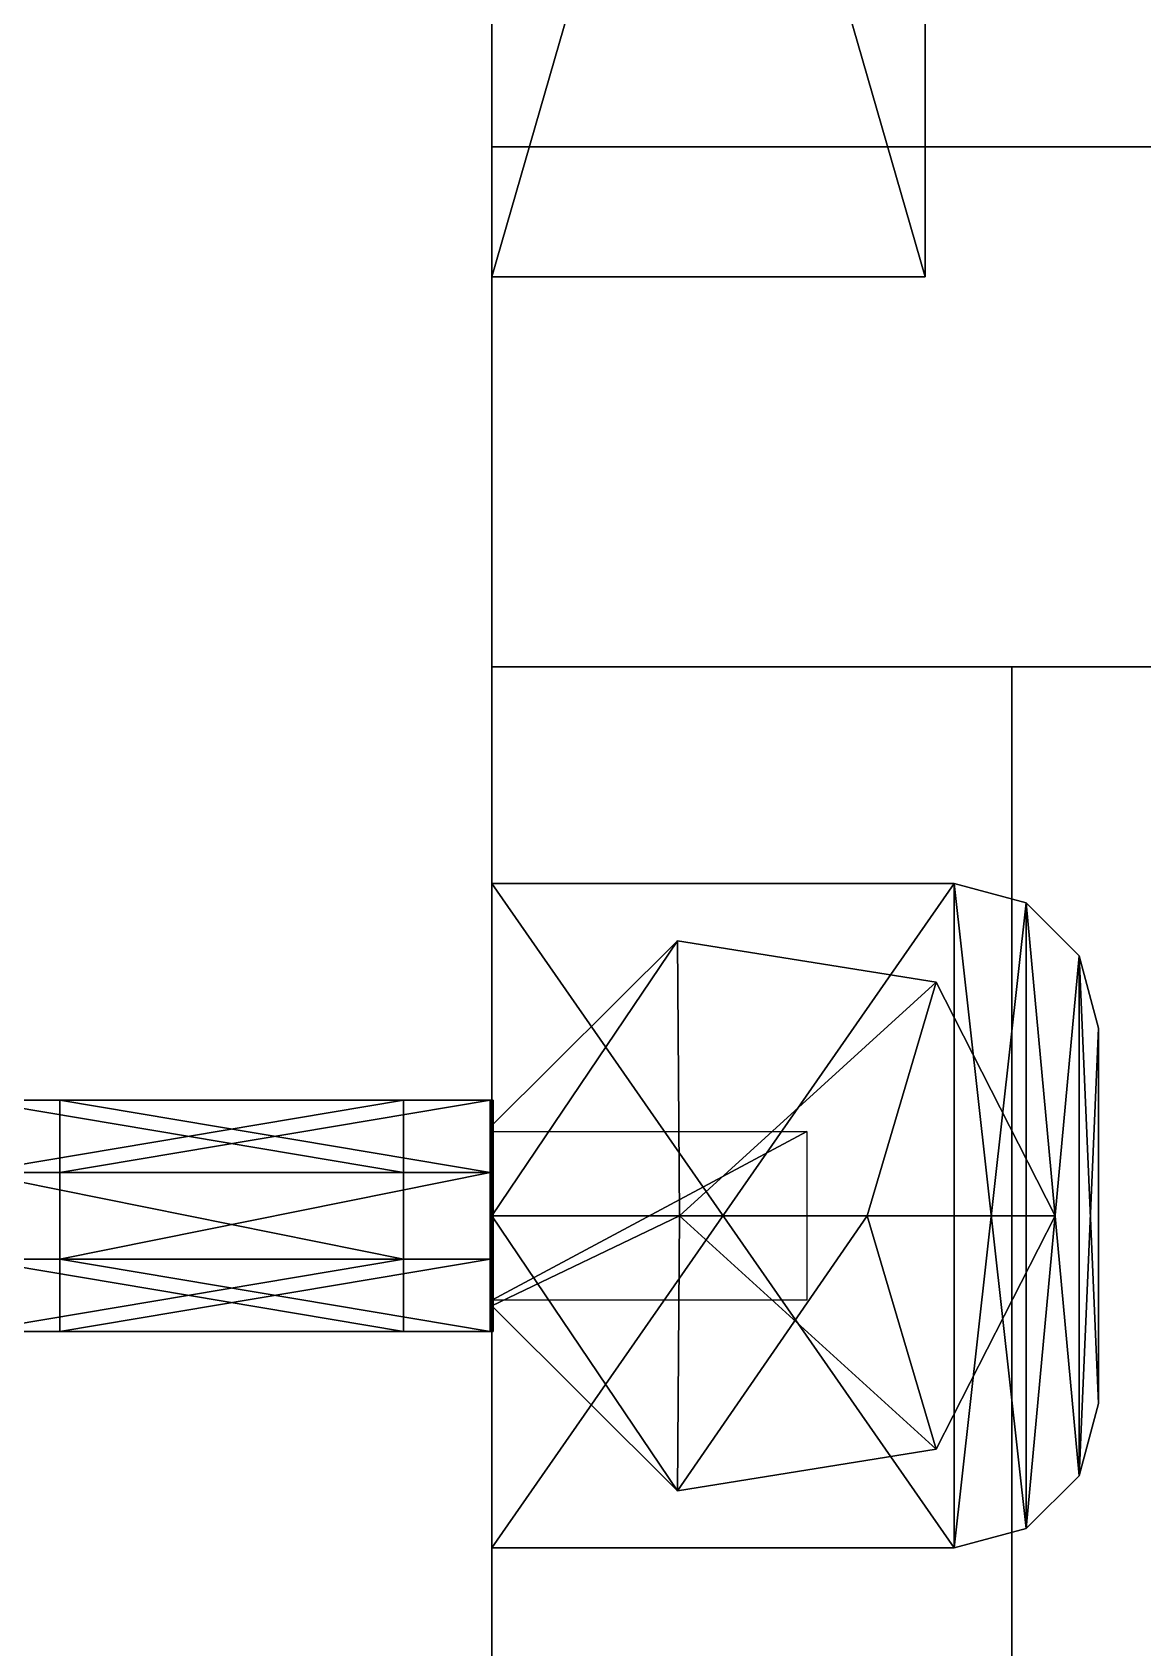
# Model space of a CAD drawing. Extents: x -100 to 4856, y -100 to 4830.
# Drawn here: x 2628.6 to 2667, y 468 to 524 of the extents above; entities that cross this region are included whole.
import ezdxf

# ---------------------------------------------------------------- set-up
doc = ezdxf.new("R2010")
doc.units = 0
for name, color, linetype in [('LAYER0', 7, 'CONTINUOUS'), ('LAYER1116', 253, 'CONTINUOUS'), ('LAYER1118', 253, 'CONTINUOUS'), ('LAYER1120', 253, 'CONTINUOUS'), ('LAYER1122', 253, 'CONTINUOUS'), ('LAYER1124', 253, 'CONTINUOUS'), ('LAYER1181', 7, 'CONTINUOUS'), ('LAYER1182', 7, 'CONTINUOUS'), ('LAYER1183', 254, 'CONTINUOUS'), ('LAYER1201', 254, 'CONTINUOUS'), ('LAYER836', 7, 'CONTINUOUS'), ('LAYER839', 7, 'CONTINUOUS'), ('LAYER842', 7, 'CONTINUOUS'), ('LAYER853', 7, 'CONTINUOUS'), ('LAYER888', 7, 'CONTINUOUS'), ('LAYER889', 7, 'CONTINUOUS')]:
    doc.layers.add(name, color=color, linetype=linetype)

msp = doc.modelspace()

# ---------------------------------------------------------------- linework, layer by layer
at = {"layer": 'LAYER0', "invisible_edges": 1}
for points in [[(4856, 4830, -5), (-100, -100, -5), (-100, 4830, -5), (4856, 4830, -5)], [(-100, -100, -5), (4856, 4830, -5), (4856, -100, -5), (-100, -100, -5)], [(4856, -100), (-100, 4830), (-100, -100), (4856, -100)], [(-100, 4830), (4856, -100), (4856, 4830), (-100, 4830)]]:
    msp.add_3dface(points, dxfattribs=at)
at = {"layer": 'LAYER1116'}
for points in [[(2644.5, 567.5, 176.2174), (2659.5, 567.5, 176.2174), (2644.5, 515.5, 176.2174), (2644.5, 567.5, 176.2174)], [(2644.5, 515.5, 176.2174), (2659.5, 567.5, 176.2174), (2659.5, 515.5, 176.2174), (2644.5, 515.5, 176.2174)], [(2644.5, 515.5, 189.7826), (2659.5, 515.5, 189.7826), (2644.5, 567.5, 189.7826), (2644.5, 515.5, 189.7826)], [(2644.5, 567.5, 189.7826), (2659.5, 515.5, 189.7826), (2659.5, 567.5, 189.7826), (2644.5, 567.5, 189.7826)], [(2659.5, 567.5, 176.2174), (2659.5, 567.5, 189.7826), (2659.5, 515.5, 176.2174), (2659.5, 567.5, 176.2174)], [(2659.5, 515.5, 176.2174), (2659.5, 567.5, 189.7826), (2659.5, 515.5, 189.7826), (2659.5, 515.5, 176.2174)], [(2644.5, 515.5, 176.2174), (2659.5, 515.5, 176.2174), (2644.5, 515.5, 189.7826), (2644.5, 515.5, 176.2174)], [(2644.5, 515.5, 189.7826), (2659.5, 515.5, 176.2174), (2659.5, 515.5, 189.7826), (2644.5, 515.5, 189.7826)]]:
    msp.add_3dface(points, dxfattribs=at)
at = {"layer": 'LAYER1118'}
for points in [[(2644.5, 567.5, 739.7174), (2659.5, 567.5, 739.7174), (2644.5, 515.5, 739.7174), (2644.5, 567.5, 739.7174)], [(2644.5, 515.5, 739.7174), (2659.5, 567.5, 739.7174), (2659.5, 515.5, 739.7174), (2644.5, 515.5, 739.7174)], [(2644.5, 515.5, 753.2826), (2659.5, 515.5, 753.2826), (2644.5, 567.5, 753.2826), (2644.5, 515.5, 753.2826)], [(2644.5, 567.5, 753.2826), (2659.5, 515.5, 753.2826), (2659.5, 567.5, 753.2826), (2644.5, 567.5, 753.2826)], [(2659.5, 567.5, 739.7174), (2659.5, 567.5, 753.2826), (2659.5, 515.5, 739.7174), (2659.5, 567.5, 739.7174)], [(2659.5, 515.5, 739.7174), (2659.5, 567.5, 753.2826), (2659.5, 515.5, 753.2826), (2659.5, 515.5, 739.7174)], [(2644.5, 515.5, 739.7174), (2659.5, 515.5, 739.7174), (2644.5, 515.5, 753.2826), (2644.5, 515.5, 739.7174)], [(2644.5, 515.5, 753.2826), (2659.5, 515.5, 739.7174), (2659.5, 515.5, 753.2826), (2644.5, 515.5, 753.2826)]]:
    msp.add_3dface(points, dxfattribs=at)
at = {"layer": 'LAYER1120'}
for points in [[(2644.5, 567.5, 1303.217), (2659.5, 567.5, 1303.217), (2644.5, 515.5, 1303.217), (2644.5, 567.5, 1303.217)], [(2644.5, 515.5, 1303.217), (2659.5, 567.5, 1303.217), (2659.5, 515.5, 1303.217), (2644.5, 515.5, 1303.217)], [(2644.5, 515.5, 1316.783), (2659.5, 515.5, 1316.783), (2644.5, 567.5, 1316.783), (2644.5, 515.5, 1316.783)], [(2644.5, 567.5, 1316.783), (2659.5, 515.5, 1316.783), (2659.5, 567.5, 1316.783), (2644.5, 567.5, 1316.783)], [(2659.5, 567.5, 1303.217), (2659.5, 567.5, 1316.783), (2659.5, 515.5, 1303.217), (2659.5, 567.5, 1303.217)], [(2659.5, 515.5, 1303.217), (2659.5, 567.5, 1316.783), (2659.5, 515.5, 1316.783), (2659.5, 515.5, 1303.217)], [(2644.5, 515.5, 1303.217), (2659.5, 515.5, 1303.217), (2644.5, 515.5, 1316.783), (2644.5, 515.5, 1303.217)], [(2644.5, 515.5, 1316.783), (2659.5, 515.5, 1303.217), (2659.5, 515.5, 1316.783), (2644.5, 515.5, 1316.783)]]:
    msp.add_3dface(points, dxfattribs=at)
at = {"layer": 'LAYER1122'}
for points in [[(2644.5, 567.5, 1866.717), (2659.5, 567.5, 1866.717), (2644.5, 515.5, 1866.717), (2644.5, 567.5, 1866.717)], [(2644.5, 515.5, 1866.717), (2659.5, 567.5, 1866.717), (2659.5, 515.5, 1866.717), (2644.5, 515.5, 1866.717)], [(2644.5, 515.5, 1880.283), (2659.5, 515.5, 1880.283), (2644.5, 567.5, 1880.283), (2644.5, 515.5, 1880.283)], [(2644.5, 567.5, 1880.283), (2659.5, 515.5, 1880.283), (2659.5, 567.5, 1880.283), (2644.5, 567.5, 1880.283)], [(2659.5, 567.5, 1866.717), (2659.5, 567.5, 1880.283), (2659.5, 515.5, 1866.717), (2659.5, 567.5, 1866.717)], [(2659.5, 515.5, 1866.717), (2659.5, 567.5, 1880.283), (2659.5, 515.5, 1880.283), (2659.5, 515.5, 1866.717)], [(2644.5, 515.5, 1866.717), (2659.5, 515.5, 1866.717), (2644.5, 515.5, 1880.283), (2644.5, 515.5, 1866.717)], [(2644.5, 515.5, 1880.283), (2659.5, 515.5, 1866.717), (2659.5, 515.5, 1880.283), (2644.5, 515.5, 1880.283)]]:
    msp.add_3dface(points, dxfattribs=at)
at = {"layer": 'LAYER1124'}
for points in [[(2644.5, 567.5, 2430.217), (2659.5, 567.5, 2430.217), (2644.5, 515.5, 2430.217), (2644.5, 567.5, 2430.217)], [(2644.5, 515.5, 2430.217), (2659.5, 567.5, 2430.217), (2659.5, 515.5, 2430.217), (2644.5, 515.5, 2430.217)], [(2644.5, 515.5, 2443.783), (2659.5, 515.5, 2443.783), (2644.5, 567.5, 2443.783), (2644.5, 515.5, 2443.783)], [(2644.5, 567.5, 2443.783), (2659.5, 515.5, 2443.783), (2659.5, 567.5, 2443.783), (2644.5, 567.5, 2443.783)], [(2659.5, 567.5, 2430.217), (2659.5, 567.5, 2443.783), (2659.5, 515.5, 2430.217), (2659.5, 567.5, 2430.217)], [(2659.5, 515.5, 2430.217), (2659.5, 567.5, 2443.783), (2659.5, 515.5, 2443.783), (2659.5, 515.5, 2430.217)], [(2644.5, 515.5, 2430.217), (2659.5, 515.5, 2430.217), (2644.5, 515.5, 2443.783), (2644.5, 515.5, 2430.217)], [(2644.5, 515.5, 2443.783), (2659.5, 515.5, 2430.217), (2659.5, 515.5, 2443.783), (2644.5, 515.5, 2443.783)]]:
    msp.add_3dface(points, dxfattribs=at)
at = {"layer": 'LAYER1181', "invisible_edges": 1}
for points in [[(3428.5, 44.6, 1984), (2644.5, 520, 1984), (2644.5, 44.6, 1984), (3428.5, 44.6, 1984)], [(2644.5, 520, 1984), (3428.5, 44.6, 1984), (3428.5, 520, 1984), (2644.5, 520, 1984)], [(2644.5, 44.6, 1966), (2644.5, 520, 1984), (2644.5, 520, 1966), (2644.5, 44.6, 1966)], [(2644.5, 520, 1984), (2644.5, 44.6, 1966), (2644.5, 44.6, 1984), (2644.5, 520, 1984)], [(3428.5, 520, 1966), (2644.5, 520, 1984), (3428.5, 520, 1984), (3428.5, 520, 1966)], [(2644.5, 520, 1984), (3428.5, 520, 1966), (2644.5, 520, 1966), (2644.5, 520, 1984)], [(3428.5, 520, 1966), (2644.5, 44.6, 1966), (2644.5, 520, 1966), (3428.5, 520, 1966)], [(2644.5, 44.6, 1966), (3428.5, 520, 1966), (3428.5, 44.6, 1966), (2644.5, 44.6, 1966)]]:
    msp.add_3dface(points, dxfattribs=at)
at = {"layer": 'LAYER1182'}
for points in [[(2644.5, 494.5, 1964.01), (2660.5, 494.5, 1964.01), (2644.5, 471.5, 1964.01), (2644.5, 494.5, 1964.01)], [(2644.5, 471.5, 1964.01), (2660.5, 494.5, 1964.01), (2660.5, 471.5, 1964.01), (2644.5, 471.5, 1964.01)], [(2644.5, 494.5, 1966), (2660.5, 494.5, 1966), (2644.5, 471.5, 1966), (2644.5, 494.5, 1966)], [(2644.5, 471.5, 1966), (2660.5, 494.5, 1966), (2660.5, 471.5, 1966), (2644.5, 471.5, 1966)], [(2644.5, 471.5, 1964.01), (2644.5, 471.5, 1966), (2644.5, 494.5, 1964.01), (2644.5, 471.5, 1964.01)], [(2644.5, 494.5, 1964.01), (2644.5, 471.5, 1966), (2644.5, 494.5, 1966), (2644.5, 494.5, 1964.01)], [(2644.5, 494.5, 1964.01), (2644.5, 494.5, 1966), (2660.5, 494.5, 1964.01), (2644.5, 494.5, 1964.01)], [(2660.5, 494.5, 1964.01), (2644.5, 494.5, 1966), (2660.5, 494.5, 1966), (2660.5, 494.5, 1964.01)], [(2660.5, 471.5, 1964.01), (2644.5, 471.5, 1964.01), (2660.5, 494.5, 1964.01), (2660.5, 471.5, 1964.01)], [(2660.5, 494.5, 1964.01), (2644.5, 471.5, 1964.01), (2644.5, 494.5, 1964.01), (2660.5, 494.5, 1964.01)], [(2660.5, 494.5, 1966), (2660.5, 494.5, 1964.01), (2644.5, 494.5, 1966), (2660.5, 494.5, 1966)], [(2644.5, 494.5, 1966), (2660.5, 494.5, 1964.01), (2644.5, 494.5, 1964.01), (2644.5, 494.5, 1966)], [(2644.5, 494.5, 1964.01), (2644.5, 494.5, 1966), (2644.5, 471.5, 1964.01), (2644.5, 494.5, 1964.01)], [(2644.5, 471.5, 1964.01), (2644.5, 494.5, 1966), (2644.5, 471.5, 1966), (2644.5, 471.5, 1964.01)], [(2660.5, 494.5, 1966), (2644.5, 494.5, 1966), (2660.5, 471.5, 1966), (2660.5, 494.5, 1966)], [(2660.5, 471.5, 1966), (2644.5, 494.5, 1966), (2644.5, 471.5, 1966), (2660.5, 471.5, 1966)], [(2663, 493.8301, 1964.01), (2660.5, 494.5, 1964.01), (2663, 493.8301, 1966), (2663, 493.8301, 1964.01)], [(2663, 493.8301, 1966), (2660.5, 494.5, 1964.01), (2660.5, 494.5, 1966), (2663, 493.8301, 1966)], [(2663, 493.8301, 1964.01), (2663, 472.1699, 1964.01), (2660.5, 494.5, 1964.01), (2663, 493.8301, 1964.01)], [(2660.5, 494.5, 1964.01), (2663, 472.1699, 1964.01), (2660.5, 471.5, 1964.01), (2660.5, 494.5, 1964.01)], [(2663, 493.8301, 1966), (2660.5, 494.5, 1966), (2663, 472.1699, 1966), (2663, 493.8301, 1966)], [(2663, 472.1699, 1966), (2660.5, 494.5, 1966), (2660.5, 471.5, 1966), (2663, 472.1699, 1966)], [(2660.5, 494.5, 1964.01), (2660.5, 471.5, 1964.01), (2663, 493.8301, 1964.01), (2660.5, 494.5, 1964.01)], [(2660.5, 494.5, 1966), (2660.5, 471.5, 1966), (2663, 493.8301, 1966), (2660.5, 494.5, 1966)], [(2663, 493.8301, 1964.01), (2663, 493.8301, 1966), (2660.5, 494.5, 1964.01), (2663, 493.8301, 1964.01)], [(2660.5, 494.5, 1964.01), (2663, 493.8301, 1966), (2660.5, 494.5, 1966), (2660.5, 494.5, 1964.01)], [(2663, 493.8301, 1964.01), (2660.5, 471.5, 1964.01), (2663, 472.1699, 1964.01), (2663, 493.8301, 1964.01)], [(2663, 493.8301, 1966), (2660.5, 471.5, 1966), (2663, 472.1699, 1966), (2663, 493.8301, 1966)], [(2664.83, 492, 1964.01), (2663, 493.8301, 1964.01), (2664.83, 492, 1966), (2664.83, 492, 1964.01)], [(2664.83, 492, 1966), (2663, 493.8301, 1964.01), (2663, 493.8301, 1966), (2664.83, 492, 1966)], [(2664.83, 492, 1964.01), (2663, 472.1699, 1964.01), (2663, 493.8301, 1964.01), (2664.83, 492, 1964.01)], [(2664.83, 492, 1966), (2663, 493.8301, 1966), (2664.83, 474, 1966), (2664.83, 492, 1966)], [(2664.83, 474, 1966), (2663, 493.8301, 1966), (2663, 472.1699, 1966), (2664.83, 474, 1966)], [(2663, 493.8301, 1964.01), (2663, 472.1699, 1964.01), (2664.83, 492, 1964.01), (2663, 493.8301, 1964.01)], [(2663, 493.8301, 1966), (2663, 472.1699, 1966), (2664.83, 492, 1966), (2663, 493.8301, 1966)], [(2664.83, 492, 1964.01), (2664.83, 492, 1966), (2663, 493.8301, 1964.01), (2664.83, 492, 1964.01)], [(2663, 493.8301, 1964.01), (2664.83, 492, 1966), (2663, 493.8301, 1966), (2663, 493.8301, 1964.01)], [(2651, 483, 1980), (2650.931, 492.5175, 1980), (2644.5, 483, 1980), (2651, 483, 1980)], [(2644.5, 483, 1980), (2650.931, 492.5175, 1980), (2644.5, 486.1225, 1980), (2644.5, 483, 1980)], [(2644.5, 486.1225, 1966), (2644.5, 486.1225, 1980), (2650.931, 492.5175, 1966), (2644.5, 486.1225, 1966)], [(2650.931, 492.5175, 1966), (2644.5, 486.1225, 1980), (2650.931, 492.5175, 1980), (2650.931, 492.5175, 1966)], [(2650.931, 492.5175, 1966), (2650.931, 492.5175, 1980), (2644.5, 486.1225, 1966), (2650.931, 492.5175, 1966)], [(2644.5, 486.1225, 1966), (2650.931, 492.5175, 1980), (2644.5, 486.1225, 1980), (2644.5, 486.1225, 1966)], [(2651, 483, 1980), (2650.931, 492.5175, 1980), (2644.5, 483, 1980), (2651, 483, 1980)], [(2644.5, 483, 1980), (2650.931, 492.5175, 1980), (2644.5, 486.1225, 1980), (2644.5, 483, 1980)], [(2659.887, 491.0835, 1966), (2650.931, 492.5175, 1966), (2659.887, 491.0835, 1980), (2659.887, 491.0835, 1966)], [(2659.887, 491.0835, 1980), (2650.931, 492.5175, 1966), (2650.931, 492.5175, 1980), (2659.887, 491.0835, 1980)], [(2651, 483, 1980), (2659.887, 491.0835, 1980), (2650.931, 492.5175, 1980), (2651, 483, 1980)], [(2659.887, 491.0835, 1966), (2659.887, 491.0835, 1980), (2650.931, 492.5175, 1966), (2659.887, 491.0835, 1966)], [(2650.931, 492.5175, 1966), (2659.887, 491.0835, 1980), (2650.931, 492.5175, 1980), (2650.931, 492.5175, 1966)], [(2651, 483, 1980), (2659.887, 491.0835, 1980), (2650.931, 492.5175, 1980), (2651, 483, 1980)], [(2664.83, 474, 1964.01), (2663, 472.1699, 1964.01), (2664.83, 492, 1964.01), (2664.83, 474, 1964.01)], [(2664.83, 492, 1964.01), (2663, 472.1699, 1964.01), (2664.83, 474, 1964.01), (2664.83, 492, 1964.01)], [(2664.83, 492, 1966), (2663, 472.1699, 1966), (2664.83, 474, 1966), (2664.83, 492, 1966)], [(2665.5, 489.5, 1964.01), (2664.83, 492, 1964.01), (2665.5, 489.5, 1966), (2665.5, 489.5, 1964.01)], [(2665.5, 489.5, 1966), (2664.83, 492, 1964.01), (2664.83, 492, 1966), (2665.5, 489.5, 1966)], [(2665.5, 489.5, 1964.01), (2664.83, 474, 1964.01), (2664.83, 492, 1964.01), (2665.5, 489.5, 1964.01)], [(2665.5, 489.5, 1966), (2664.83, 492, 1966), (2665.5, 476.5, 1966), (2665.5, 489.5, 1966)], [(2665.5, 476.5, 1966), (2664.83, 492, 1966), (2664.83, 474, 1966), (2665.5, 476.5, 1966)], [(2664.83, 492, 1964.01), (2664.83, 474, 1964.01), (2665.5, 489.5, 1964.01), (2664.83, 492, 1964.01)], [(2664.83, 492, 1966), (2664.83, 474, 1966), (2665.5, 489.5, 1966), (2664.83, 492, 1966)], [(2665.5, 489.5, 1964.01), (2665.5, 489.5, 1966), (2664.83, 492, 1964.01), (2665.5, 489.5, 1964.01)], [(2664.83, 492, 1964.01), (2665.5, 489.5, 1966), (2664.83, 492, 1966), (2664.83, 492, 1964.01)], [(2657.5, 483, 1980), (2659.887, 491.0835, 1980), (2651, 483, 1980), (2657.5, 483, 1980)], [(2657.5, 483, 1980), (2659.887, 491.0835, 1980), (2651, 483, 1980), (2657.5, 483, 1980)], [(2664, 483, 1980), (2659.887, 491.0835, 1980), (2657.5, 483, 1980), (2664, 483, 1980)], [(2657.5, 483, 1980), (2664, 483, 1980), (2659.887, 491.0835, 1980), (2657.5, 483, 1980)], [(2664, 483, 1966), (2659.887, 491.0835, 1966), (2664, 483, 1980), (2664, 483, 1966)], [(2664, 483, 1980), (2659.887, 491.0835, 1966), (2659.887, 491.0835, 1980), (2664, 483, 1980)], [(2664, 483, 1966), (2664, 483, 1980), (2659.887, 491.0835, 1966), (2664, 483, 1966)], [(2659.887, 491.0835, 1966), (2664, 483, 1980), (2659.887, 491.0835, 1980), (2659.887, 491.0835, 1966)], [(2665.5, 476.5, 1964.01), (2664.83, 474, 1964.01), (2665.5, 489.5, 1964.01), (2665.5, 476.5, 1964.01)], [(2665.5, 489.5, 1964.01), (2664.83, 474, 1964.01), (2665.5, 476.5, 1964.01), (2665.5, 489.5, 1964.01)], [(2665.5, 489.5, 1966), (2664.83, 474, 1966), (2665.5, 476.5, 1966), (2665.5, 489.5, 1966)], [(2665.5, 489.5, 1966), (2665.5, 489.5, 1964.01), (2665.5, 476.5, 1966), (2665.5, 489.5, 1966)], [(2665.5, 476.5, 1966), (2665.5, 489.5, 1964.01), (2665.5, 476.5, 1964.01), (2665.5, 476.5, 1966)], [(2665.5, 489.5, 1964.01), (2665.5, 489.5, 1966), (2665.5, 476.5, 1964.01), (2665.5, 489.5, 1964.01)], [(2665.5, 476.5, 1964.01), (2665.5, 489.5, 1966), (2665.5, 476.5, 1966), (2665.5, 476.5, 1964.01)], [(2644.5, 486.1225, 1966), (2644.5, 479.8775, 1966), (2644.5, 486.1225, 1980), (2644.5, 486.1225, 1966)], [(2644.5, 486.1225, 1980), (2644.5, 479.8775, 1966), (2644.5, 479.8775, 1980), (2644.5, 486.1225, 1980)], [(2644.5, 486.1225, 1966), (2644.5, 486.1225, 1980), (2644.5, 479.8775, 1966), (2644.5, 486.1225, 1966)], [(2644.5, 479.8775, 1966), (2644.5, 486.1225, 1980), (2644.5, 479.8775, 1980), (2644.5, 479.8775, 1966)], [(2655.408, 480.0802, 1964), (2644.5, 480.0802, 1964), (2655.408, 485.9198, 1964), (2655.408, 480.0802, 1964)], [(2655.408, 485.9198, 1964), (2644.5, 480.0802, 1964), (2644.5, 485.9198, 1964), (2655.408, 485.9198, 1964)], [(2650.931, 473.4825, 1980), (2651, 483, 1980), (2644.5, 479.8775, 1980), (2650.931, 473.4825, 1980)], [(2644.5, 479.8775, 1980), (2651, 483, 1980), (2644.5, 483, 1980), (2644.5, 479.8775, 1980)], [(2651, 483, 1980), (2650.931, 473.4825, 1980), (2644.5, 483, 1980), (2651, 483, 1980)], [(2644.5, 483, 1980), (2650.931, 473.4825, 1980), (2644.5, 479.8775, 1980), (2644.5, 483, 1980)], [(2659.887, 474.9165, 1980), (2657.5, 483, 1980), (2650.931, 473.4825, 1980), (2659.887, 474.9165, 1980)], [(2650.931, 473.4825, 1980), (2657.5, 483, 1980), (2651, 483, 1980), (2650.931, 473.4825, 1980)], [(2651, 483, 1980), (2659.887, 474.9165, 1980), (2650.931, 473.4825, 1980), (2651, 483, 1980)], [(2657.5, 483, 1980), (2659.887, 474.9165, 1980), (2651, 483, 1980), (2657.5, 483, 1980)], [(2664, 483, 1980), (2657.5, 483, 1980), (2659.887, 474.9165, 1980), (2664, 483, 1980)], [(2657.5, 483, 1980), (2664, 483, 1980), (2659.887, 474.9165, 1980), (2657.5, 483, 1980)], [(2664, 483, 1980), (2659.887, 474.9165, 1980), (2664, 483, 1966), (2664, 483, 1980)], [(2664, 483, 1966), (2659.887, 474.9165, 1980), (2659.887, 474.9165, 1966), (2664, 483, 1966)], [(2659.887, 474.9165, 1966), (2659.887, 474.9165, 1980), (2664, 483, 1966), (2659.887, 474.9165, 1966)], [(2664, 483, 1966), (2659.887, 474.9165, 1980), (2664, 483, 1980), (2664, 483, 1966)], [(2650.931, 473.4825, 1980), (2644.5, 479.8775, 1980), (2650.931, 473.4825, 1966), (2650.931, 473.4825, 1980)], [(2650.931, 473.4825, 1966), (2644.5, 479.8775, 1980), (2644.5, 479.8775, 1966), (2650.931, 473.4825, 1966)], [(2644.5, 479.8775, 1966), (2644.5, 479.8775, 1980), (2650.931, 473.4825, 1966), (2644.5, 479.8775, 1966)], [(2650.931, 473.4825, 1966), (2644.5, 479.8775, 1980), (2650.931, 473.4825, 1980), (2650.931, 473.4825, 1966)], [(2665.5, 476.5, 1966), (2664.83, 474, 1966), (2665.5, 476.5, 1964.01), (2665.5, 476.5, 1966)], [(2665.5, 476.5, 1964.01), (2664.83, 474, 1966), (2664.83, 474, 1964.01), (2665.5, 476.5, 1964.01)], [(2665.5, 476.5, 1964.01), (2665.5, 476.5, 1966), (2664.83, 474, 1964.01), (2665.5, 476.5, 1964.01)], [(2664.83, 474, 1964.01), (2665.5, 476.5, 1966), (2664.83, 474, 1966), (2664.83, 474, 1964.01)], [(2659.887, 474.9165, 1980), (2650.931, 473.4825, 1980), (2659.887, 474.9165, 1966), (2659.887, 474.9165, 1980)], [(2659.887, 474.9165, 1966), (2650.931, 473.4825, 1980), (2650.931, 473.4825, 1966), (2659.887, 474.9165, 1966)], [(2650.931, 473.4825, 1966), (2650.931, 473.4825, 1980), (2659.887, 474.9165, 1966), (2650.931, 473.4825, 1966)], [(2659.887, 474.9165, 1966), (2650.931, 473.4825, 1980), (2659.887, 474.9165, 1980), (2659.887, 474.9165, 1966)], [(2664.83, 474, 1966), (2663, 472.1699, 1966), (2664.83, 474, 1964.01), (2664.83, 474, 1966)], [(2664.83, 474, 1964.01), (2663, 472.1699, 1966), (2663, 472.1699, 1964.01), (2664.83, 474, 1964.01)], [(2664.83, 474, 1964.01), (2664.83, 474, 1966), (2663, 472.1699, 1964.01), (2664.83, 474, 1964.01)], [(2663, 472.1699, 1964.01), (2664.83, 474, 1966), (2663, 472.1699, 1966), (2663, 472.1699, 1964.01)], [(2663, 472.1699, 1966), (2660.5, 471.5, 1966), (2663, 472.1699, 1964.01), (2663, 472.1699, 1966)], [(2663, 472.1699, 1964.01), (2660.5, 471.5, 1966), (2660.5, 471.5, 1964.01), (2663, 472.1699, 1964.01)], [(2663, 472.1699, 1964.01), (2663, 472.1699, 1966), (2660.5, 471.5, 1964.01), (2663, 472.1699, 1964.01)], [(2660.5, 471.5, 1964.01), (2663, 472.1699, 1966), (2660.5, 471.5, 1966), (2660.5, 471.5, 1964.01)], [(2660.5, 471.5, 1964.01), (2644.5, 471.5, 1964.01), (2660.5, 471.5, 1966), (2660.5, 471.5, 1964.01)], [(2660.5, 471.5, 1966), (2644.5, 471.5, 1964.01), (2644.5, 471.5, 1966), (2660.5, 471.5, 1966)], [(2660.5, 471.5, 1964.01), (2660.5, 471.5, 1966), (2644.5, 471.5, 1964.01), (2660.5, 471.5, 1964.01)], [(2644.5, 471.5, 1964.01), (2660.5, 471.5, 1966), (2644.5, 471.5, 1966), (2644.5, 471.5, 1964.01)]]:
    msp.add_3dface(points, dxfattribs=at)
at = {"layer": 'LAYER1183'}
for points in [[(2644.45, 484.5, 1974.83), (2644.45, 487, 1971.5), (2629.55, 484.5, 1974.83), (2644.45, 484.5, 1974.83)], [(2629.55, 484.5, 1974.83), (2644.45, 487, 1971.5), (2629.55, 487, 1971.5), (2629.55, 484.5, 1974.83)], [(2629.55, 484.5, 1974.83), (2629.55, 487, 1971.5), (2629.55, 481.5, 1974.83), (2629.55, 484.5, 1974.83)], [(2629.55, 481.5, 1974.83), (2629.55, 487, 1971.5), (2629.55, 479, 1971.5), (2629.55, 481.5, 1974.83)], [(2629.55, 487, 1971.5), (2629.55, 484.5, 1968.17), (2629.55, 479, 1971.5), (2629.55, 487, 1971.5)], [(2644.45, 487, 1971.5), (2644.45, 484.5, 1968.17), (2629.55, 487, 1971.5), (2644.45, 487, 1971.5)], [(2629.55, 487, 1971.5), (2644.45, 484.5, 1968.17), (2629.55, 484.5, 1968.17), (2629.55, 487, 1971.5)], [(2644.55, 484.5, 1974.83), (2644.55, 487, 1971.5), (2644.45, 484.5, 1974.83), (2644.55, 484.5, 1974.83)], [(2644.45, 484.5, 1974.83), (2644.55, 487, 1971.5), (2644.45, 487, 1971.5), (2644.45, 484.5, 1974.83)], [(2644.55, 487, 1971.5), (2644.55, 484.5, 1968.17), (2644.45, 487, 1971.5), (2644.55, 487, 1971.5)], [(2644.45, 487, 1971.5), (2644.55, 484.5, 1968.17), (2644.45, 484.5, 1968.17), (2644.45, 487, 1971.5)], [(2644.55, 487, 1975.5), (2644.55, 487, 1967.5), (2644.45, 487, 1975.5), (2644.55, 487, 1975.5)], [(2644.45, 487, 1975.5), (2644.55, 487, 1967.5), (2644.45, 487, 1967.5), (2644.45, 487, 1975.5)], [(2644.45, 487, 1967.5), (2644.55, 487, 1967.5), (2644.45, 479, 1967.5), (2644.45, 487, 1967.5)], [(2644.45, 479, 1967.5), (2644.55, 487, 1967.5), (2644.55, 479, 1967.5), (2644.45, 479, 1967.5)], [(2644.45, 479, 1975.5), (2644.55, 479, 1975.5), (2644.45, 487, 1975.5), (2644.45, 479, 1975.5)], [(2644.45, 487, 1975.5), (2644.55, 479, 1975.5), (2644.55, 487, 1975.5), (2644.45, 487, 1975.5)], [(2644.45, 487, 1975.5), (2644.45, 487, 1967.5), (2644.45, 479, 1975.5), (2644.45, 487, 1975.5)], [(2644.45, 479, 1975.5), (2644.45, 487, 1967.5), (2644.45, 479, 1967.5), (2644.45, 479, 1975.5)], [(2644.55, 479, 1975.5), (2644.55, 479, 1967.5), (2644.55, 487, 1975.5), (2644.55, 479, 1975.5)], [(2644.55, 487, 1975.5), (2644.55, 479, 1967.5), (2644.55, 487, 1967.5), (2644.55, 487, 1975.5)], [(2629.55, 479, 1971.5), (2629.55, 484.5, 1968.17), (2629.55, 481.5, 1968.17), (2629.55, 479, 1971.5)], [(2644.45, 481.5, 1974.83), (2644.45, 484.5, 1974.83), (2629.55, 481.5, 1974.83), (2644.45, 481.5, 1974.83)], [(2629.55, 481.5, 1974.83), (2644.45, 484.5, 1974.83), (2629.55, 484.5, 1974.83), (2629.55, 481.5, 1974.83)], [(2629.55, 484.5, 1968.17), (2644.45, 484.5, 1968.17), (2629.55, 481.5, 1968.17), (2629.55, 484.5, 1968.17)], [(2629.55, 481.5, 1968.17), (2644.45, 484.5, 1968.17), (2644.45, 481.5, 1968.17), (2629.55, 481.5, 1968.17)], [(2644.55, 484.5, 1974.83), (2644.45, 484.5, 1974.83), (2644.55, 481.5, 1974.83), (2644.55, 484.5, 1974.83)], [(2644.55, 481.5, 1974.83), (2644.45, 484.5, 1974.83), (2644.45, 481.5, 1974.83), (2644.55, 481.5, 1974.83)], [(2644.45, 484.5, 1968.17), (2644.55, 484.5, 1968.17), (2644.45, 481.5, 1968.17), (2644.45, 484.5, 1968.17)], [(2644.45, 481.5, 1968.17), (2644.55, 484.5, 1968.17), (2644.55, 481.5, 1968.17), (2644.45, 481.5, 1968.17)], [(2629.55, 481.5, 1974.83), (2629.55, 479, 1971.5), (2644.45, 481.5, 1974.83), (2629.55, 481.5, 1974.83)], [(2644.45, 481.5, 1974.83), (2629.55, 479, 1971.5), (2644.45, 479, 1971.5), (2644.45, 481.5, 1974.83)], [(2629.55, 479, 1971.5), (2629.55, 481.5, 1968.17), (2644.45, 479, 1971.5), (2629.55, 479, 1971.5)], [(2644.45, 479, 1971.5), (2629.55, 481.5, 1968.17), (2644.45, 481.5, 1968.17), (2644.45, 479, 1971.5)], [(2644.45, 481.5, 1974.83), (2644.45, 479, 1971.5), (2644.55, 481.5, 1974.83), (2644.45, 481.5, 1974.83)], [(2644.55, 481.5, 1974.83), (2644.45, 479, 1971.5), (2644.55, 479, 1971.5), (2644.55, 481.5, 1974.83)], [(2644.45, 479, 1971.5), (2644.45, 481.5, 1968.17), (2644.55, 479, 1971.5), (2644.45, 479, 1971.5)], [(2644.55, 479, 1971.5), (2644.45, 481.5, 1968.17), (2644.55, 481.5, 1968.17), (2644.55, 479, 1971.5)], [(2644.55, 479, 1967.5), (2644.55, 479, 1975.5), (2644.45, 479, 1967.5), (2644.55, 479, 1967.5)], [(2644.45, 479, 1967.5), (2644.55, 479, 1975.5), (2644.45, 479, 1975.5), (2644.45, 479, 1967.5)]]:
    msp.add_3dface(points, dxfattribs=at)
at = {"layer": 'LAYER1201'}
for points in [[(2641.45, 484.5, 1974.83), (2626.55, 487, 1971.5), (2626.55, 484.5, 1974.83), (2641.45, 484.5, 1974.83)], [(2641.45, 487, 1971.5), (2626.55, 487, 1971.5), (2641.45, 484.5, 1974.83), (2641.45, 487, 1971.5)], [(2641.45, 487, 1971.5), (2626.55, 484.5, 1968.17), (2626.55, 487, 1971.5), (2641.45, 487, 1971.5)], [(2641.45, 484.5, 1968.17), (2626.55, 484.5, 1968.17), (2641.45, 487, 1971.5), (2641.45, 484.5, 1968.17)], [(2641.45, 481.5, 1974.83), (2641.45, 487, 1971.5), (2641.45, 484.5, 1974.83), (2641.45, 481.5, 1974.83)], [(2641.45, 479, 1971.5), (2641.45, 487, 1971.5), (2641.45, 481.5, 1974.83), (2641.45, 479, 1971.5)], [(2641.45, 479, 1971.5), (2641.45, 484.5, 1968.17), (2641.45, 487, 1971.5), (2641.45, 479, 1971.5)], [(2641.45, 481.5, 1974.83), (2626.55, 484.5, 1974.83), (2626.55, 481.5, 1974.83), (2641.45, 481.5, 1974.83)], [(2641.45, 484.5, 1974.83), (2626.55, 484.5, 1974.83), (2641.45, 481.5, 1974.83), (2641.45, 484.5, 1974.83)], [(2641.45, 481.5, 1968.17), (2626.55, 484.5, 1968.17), (2641.45, 484.5, 1968.17), (2641.45, 481.5, 1968.17)], [(2626.55, 481.5, 1968.17), (2626.55, 484.5, 1968.17), (2641.45, 481.5, 1968.17), (2626.55, 481.5, 1968.17)], [(2641.45, 481.5, 1968.17), (2641.45, 484.5, 1968.17), (2641.45, 479, 1971.5), (2641.45, 481.5, 1968.17)], [(2626.55, 481.5, 1974.83), (2641.45, 479, 1971.5), (2641.45, 481.5, 1974.83), (2626.55, 481.5, 1974.83)], [(2626.55, 479, 1971.5), (2641.45, 479, 1971.5), (2626.55, 481.5, 1974.83), (2626.55, 479, 1971.5)], [(2626.55, 479, 1971.5), (2641.45, 481.5, 1968.17), (2641.45, 479, 1971.5), (2626.55, 479, 1971.5)], [(2626.55, 481.5, 1968.17), (2641.45, 481.5, 1968.17), (2626.55, 479, 1971.5), (2626.55, 481.5, 1968.17)]]:
    msp.add_3dface(points, dxfattribs=at)
at = {"layer": 'LAYER836', "invisible_edges": 1}
for points in [[(3428.5, 44.6, 866), (2644.5, 520, 866), (2644.5, 44.6, 866), (3428.5, 44.6, 866)], [(2644.5, 520, 866), (3428.5, 44.6, 866), (3428.5, 520, 866), (2644.5, 520, 866)], [(2644.5, 44.6, 848), (2644.5, 520, 866), (2644.5, 520, 848), (2644.5, 44.6, 848)], [(2644.5, 520, 866), (2644.5, 44.6, 848), (2644.5, 44.6, 866), (2644.5, 520, 866)], [(3428.5, 520, 848), (2644.5, 520, 866), (3428.5, 520, 866), (3428.5, 520, 848)], [(2644.5, 520, 866), (3428.5, 520, 848), (2644.5, 520, 848), (2644.5, 520, 866)], [(3428.5, 520, 848), (2644.5, 44.6, 848), (2644.5, 520, 848), (3428.5, 520, 848)], [(2644.5, 44.6, 848), (3428.5, 520, 848), (3428.5, 44.6, 848), (2644.5, 44.6, 848)]]:
    msp.add_3dface(points, dxfattribs=at)
at = {"layer": 'LAYER839', "invisible_edges": 1}
for points in [[(2644.5, 20), (2626.5, 580), (2644.5, 580), (2644.5, 20)], [(2626.5, 580), (2644.5, 20), (2626.5, 20), (2626.5, 580)], [(2626.5, 20, 2540), (2644.5, 580, 2540), (2626.5, 580, 2540), (2626.5, 20, 2540)], [(2644.5, 580, 2540), (2626.5, 20, 2540), (2644.5, 20, 2540), (2644.5, 580, 2540)], [(2644.5, 580, 2540), (2644.5, 20), (2644.5, 580), (2644.5, 580, 2540)], [(2644.5, 20), (2644.5, 580, 2540), (2644.5, 20, 2540), (2644.5, 20)]]:
    msp.add_3dface(points, dxfattribs=at)
at = {"layer": 'LAYER842', "invisible_edges": 1}
for points in [[(2644.5, 20, 80), (3428.5, 580, 80), (3428.5, 20, 80), (2644.5, 20, 80)], [(3428.5, 580, 80), (2644.5, 20, 80), (2644.5, 580, 80), (3428.5, 580, 80)], [(2644.5, 20, 80), (2644.5, 580, 98), (2644.5, 580, 80), (2644.5, 20, 80)], [(2644.5, 580, 98), (2644.5, 20, 80), (2644.5, 20, 98), (2644.5, 580, 98)], [(2644.5, 580, 98), (3428.5, 20, 98), (3428.5, 580, 98), (2644.5, 580, 98)], [(3428.5, 20, 98), (2644.5, 580, 98), (2644.5, 20, 98), (3428.5, 20, 98)]]:
    msp.add_3dface(points, dxfattribs=at)
at = {"layer": 'LAYER853', "invisible_edges": 1}
for points in [[(3428.5, 20, 2539), (2644.5, 580, 2539), (2644.5, 20, 2539), (3428.5, 20, 2539)], [(2644.5, 580, 2539), (3428.5, 20, 2539), (3428.5, 580, 2539), (2644.5, 580, 2539)], [(2644.5, 20, 2521), (2644.5, 580, 2539), (2644.5, 580, 2521), (2644.5, 20, 2521)], [(2644.5, 580, 2539), (2644.5, 20, 2521), (2644.5, 20, 2539), (2644.5, 580, 2539)], [(3428.5, 580, 2521), (2644.5, 20, 2521), (2644.5, 580, 2521), (3428.5, 580, 2521)], [(2644.5, 20, 2521), (3428.5, 580, 2521), (3428.5, 20, 2521), (2644.5, 20, 2521)]]:
    msp.add_3dface(points, dxfattribs=at)
at = {"layer": 'LAYER888', "invisible_edges": 1}
for points in [[(2662.5, 102, 848), (2662.5, 502, 98), (2662.5, 102, 98), (2662.5, 102, 848)], [(2662.5, 502, 98), (2662.5, 102, 848), (2662.5, 502, 848), (2662.5, 502, 98)], [(2680.5, 102, 98), (2662.5, 502, 98), (2680.5, 502, 98), (2680.5, 102, 98)], [(2662.5, 502, 98), (2680.5, 102, 98), (2662.5, 102, 98), (2662.5, 502, 98)], [(2680.5, 502, 848), (2662.5, 502, 98), (2662.5, 502, 848), (2680.5, 502, 848)], [(2662.5, 502, 98), (2680.5, 502, 848), (2680.5, 502, 98), (2662.5, 502, 98)], [(2662.5, 102, 848), (2680.5, 502, 848), (2662.5, 502, 848), (2662.5, 102, 848)], [(2680.5, 502, 848), (2662.5, 102, 848), (2680.5, 102, 848), (2680.5, 502, 848)]]:
    msp.add_3dface(points, dxfattribs=at)
at = {"layer": 'LAYER889', "invisible_edges": 1}
for points in [[(2644.5, 422, 848), (2644.5, 502, 98), (2644.5, 422, 98), (2644.5, 422, 848)], [(2644.5, 502, 98), (2644.5, 422, 848), (2644.5, 502, 848), (2644.5, 502, 98)], [(2662.5, 422, 98), (2644.5, 502, 98), (2662.5, 502, 98), (2662.5, 422, 98)], [(2644.5, 502, 98), (2662.5, 422, 98), (2644.5, 422, 98), (2644.5, 502, 98)], [(2662.5, 502, 848), (2644.5, 502, 98), (2644.5, 502, 848), (2662.5, 502, 848)], [(2644.5, 502, 98), (2662.5, 502, 848), (2662.5, 502, 98), (2644.5, 502, 98)], [(2644.5, 422, 848), (2662.5, 502, 848), (2644.5, 502, 848), (2644.5, 422, 848)], [(2662.5, 502, 848), (2644.5, 422, 848), (2662.5, 422, 848), (2662.5, 502, 848)], [(2662.5, 502, 848), (2662.5, 422, 98), (2662.5, 502, 98), (2662.5, 502, 848)], [(2662.5, 422, 98), (2662.5, 502, 848), (2662.5, 422, 848), (2662.5, 422, 98)]]:
    msp.add_3dface(points, dxfattribs=at)

doc.saveas('drawing.dxf')
